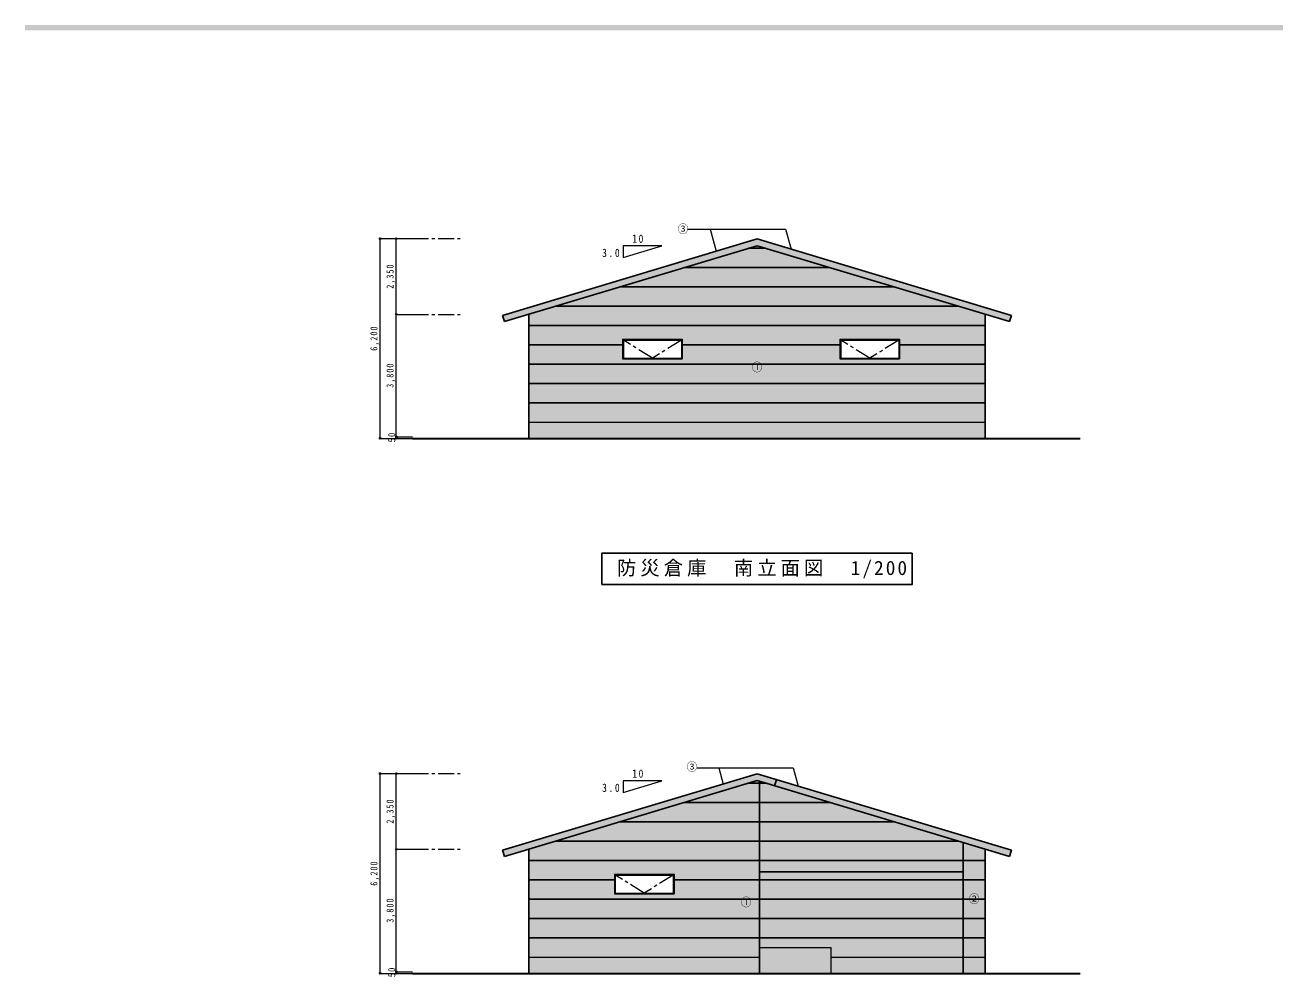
# Model space of a CAD drawing. Units: millimetres at full size. Extents: x -39183 to 40344, y -33997 to 27899.
# Drawn here: x -38230 to 581, y -2886 to 26657 of the extents above; entities that cross this region are included whole.
import ezdxf
from ezdxf.enums import TextEntityAlignment as Align

# ---------------------------------------------------------------- set-up
doc = ezdxf.new("R2010")
doc.units = ezdxf.units.MM
doc.header["$LTSCALE"] = 100
doc.header["$PDMODE"] = 32
doc.header["$PDSIZE"] = 50
doc.linetypes.add('CHAIN1', pattern=[8, 5, -1, 1, -1])
for name, color, linetype, lineweight in [('1-2_細線', 7, 'Continuous', 18), ('1-3_中線', 3, 'Continuous', 25), ('1-4_太線', 2, 'Continuous', 35), ('1-8_ﾊｯﾁﾝｸﾞ', 4, 'Continuous', 9), ('1-A_中芯線', 4, 'CHAIN1', 9), ('1-D_文字', 7, 'Continuous', 18), ('1-E_寸法', 4, 'Continuous', 9), ('4-1_寸法', 4, 'Continuous', 9)]:
    doc.layers.add(name, color=color, linetype=linetype, lineweight=lineweight)
for name, color, linetype in [('2-E_2-Eﾚｲﾔ', 254, 'Continuous'), ('3-D_文字', 134, 'Continuous'), ('4-D_文字', 7, 'Continuous'), ('F-D', 150, 'Continuous')]:
    doc.layers.add(name, color=color, linetype=linetype)
doc.styles.add('ＭＳ ゴシック', font='')
doc.styles.get('ＭＳ ゴシック').set_extended_font_data('MS Gothic')

msp = doc.modelspace()

# ---------------------------------------------------------------- linework, layer by layer
at = {"layer": '1-2_細線'}
for p in [(-15420.8, -1973), (-13201.8, -2773)]:
    msp.add_line(p, (-13201.8, -1973), dxfattribs=at)
for points in [[(-19657.6, 19801.9), (-19657.6, 19441.9), (-18457.6, 19801.9)], [(-19657.6, 3201.3), (-19657.6, 2841.3), (-18457.6, 3201.3)]]:
    msp.add_lwpolyline(points, close=True, dxfattribs=at)
at = {"layer": '1-3_中線'}
for p, q in [((-15501.8, 20016.5), (-23401.8, 17646.5)), ((-15501.8, 19807.6), (-23344.4, 17454.9)), ((-15501.8, 20016.5), (-7601.8, 17646.5)), ((-15501.8, 19807.6), (-7659.3, 17454.9)), ((-23401.8, 17646.5), (-23344.4, 17454.9)), ((-22582.8, 13827.6), (-22582.8, 17683.3)), ((-8420.8, 13827.6), (-8420.8, 17683.3)), ((-7601.8, 17646.5), (-7659.3, 17454.9)), ((-15501.8, 3415.8), (-23401.8, 1045.8)), ((-15501.8, 3207), (-23344.4, 854.3)), ((-15501.8, 3415.8), (-7601.8, 1045.8)), ((-15501.8, 3207), (-7659.3, 854.3)), ((-15420.8, -2773), (-15420.8, 3182.7)), ((-14901.8, 3235.8), (-14959.3, 3044.3)), ((-9101.8, 1287), (-9101.8, -2773)), ((-23401.8, 1045.8), (-23344.4, 854.3)), ((-22582.8, -2773), (-22582.8, 1082.7)), ((-8420.8, -2773), (-8420.8, 1082.7)), ((-7601.8, 1045.8), (-7659.3, 854.3)), ((-9101.8, 377), (-15420.8, 377))]:
    msp.add_line(p, q, dxfattribs=at)
for points in [[(-20320.1, 9296), (-20320.1, 10268.7), (-10683.5, 10268.7)], [(-20320.1, 9296), (-10683.5, 9296), (-10683.5, 10268.7)]]:
    msp.add_lwpolyline(points, dxfattribs=at)
at = {"layer": '1-4_太線'}
for p, q in [((-26201.5, 13827.6), (-5464.7, 13827.6)), ((-26201.5, -2773), (-5464.7, -2773))]:
    msp.add_line(p, q, dxfattribs=at)
at = {"layer": '1-8_ﾊｯﾁﾝｸﾞ'}
for p, q in [((-19676.8, 16907.6), (-19676.8, 16292.6)), ((-19676.8, 16907.6), (-17826.8, 16907.6)), ((-19651.8, 16877.6), (-19651.8, 16317.6)), ((-19651.8, 16877.6), (-17851.8, 16877.6)), ((-17851.8, 16877.6), (-17851.8, 16317.6)), ((-17826.8, 16907.6), (-17826.8, 16292.6)), ((-12926.8, 16907.6), (-12926.8, 16292.6)), ((-12926.8, 16907.6), (-11076.8, 16907.6)), ((-12901.8, 16877.6), (-12901.8, 16317.6)), ((-12901.8, 16877.6), (-11101.8, 16877.6)), ((-11101.8, 16877.6), (-11101.8, 16317.6)), ((-11076.8, 16907.6), (-11076.8, 16292.6)), ((-19651.8, 16317.6), (-17851.8, 16317.6)), ((-12901.8, 16317.6), (-11101.8, 16317.6)), ((-19676.8, 16292.6), (-17826.8, 16292.6)), ((-12926.8, 16292.6), (-11076.8, 16292.6)), ((-22582.8, 14327.6), (-8420.8, 14327.6)), ((-19926.8, 307), (-19926.8, -308)), ((-19926.8, 307), (-18076.8, 307)), ((-19901.8, 277), (-19901.8, -283)), ((-19901.8, 277), (-18101.8, 277)), ((-18101.8, 277), (-18101.8, -283)), ((-18076.8, 307), (-18076.8, -308)), ((-19926.8, -308), (-18076.8, -308)), ((-19901.8, -283), (-18101.8, -283)), ((-22582.8, -2273), (-15420.8, -2273)), ((-13201.8, -2273), (-8420.8, -2273))]:
    msp.add_line(p, q, dxfattribs=at)
at = {"layer": '1-8_ﾊｯﾁﾝｸﾞ', "linetype": 'CHAIN1'}
for p, q in [((-18751.8, 16317.6), (-19651.8, 16877.6)), ((-17851.8, 16877.6), (-18751.8, 16317.6)), ((-12001.8, 16317.6), (-12901.8, 16877.6)), ((-11101.8, 16877.6), (-12001.8, 16317.6)), ((-19001.8, -283), (-19901.8, 277)), ((-18101.8, 277), (-19001.8, -283))]:
    msp.add_line(p, q, dxfattribs=at)
at = {"layer": '1-A_中芯線'}
for p, q in [((-26201.5, 20027.6), (-24716.7, 20027.6)), ((-26201.5, 17677.6), (-24716.7, 17677.6)), ((-26201.5, 3427), (-24716.7, 3427)), ((-26201.5, 1077), (-24716.7, 1077))]:
    msp.add_line(p, q, dxfattribs=at)
at = {"layer": '1-E_寸法'}
for p, q in [((-27201.5, 20027.6), (-26701.5, 20027.6)), ((-27201.5, 13827.6), (-27201.5, 20027.6)), ((-26701.5, 20027.6), (-26201.5, 20027.6)), ((-26701.5, 17677.6), (-26701.5, 20027.6)), ((-26701.5, 17677.6), (-26201.5, 17677.6)), ((-26701.5, 13877.6), (-26701.5, 17677.6)), ((-27201.5, 13827.6), (-26701.5, 13827.6)), ((-26701.5, 13877.6), (-26201.5, 13877.6)), ((-26701.5, 13827.6), (-26701.5, 13877.6)), ((-26701.5, 13827.6), (-26201.5, 13827.6)), ((-27201.5, 3427), (-26701.5, 3427)), ((-27201.5, -2773), (-27201.5, 3427)), ((-26701.5, 3427), (-26201.5, 3427)), ((-26701.5, 1077), (-26701.5, 3427)), ((-26701.5, 1077), (-26201.5, 1077)), ((-26701.5, -2723), (-26701.5, 1077)), ((-27201.5, -2773), (-26701.5, -2773)), ((-26701.5, -2723), (-26201.5, -2723)), ((-26701.5, -2773), (-26701.5, -2723)), ((-26701.5, -2773), (-26201.5, -2773))]:
    msp.add_line(p, q, dxfattribs=at)
at = {"layer": '1-E_寸法', "color": 2}
for p in [(-27201.5, 20027.6), (-26701.5, 20027.6), (-26701.5, 17677.6), (-27201.5, 13827.6), (-26701.5, 13877.6), (-26701.5, 13827.6), (-27201.5, 3427), (-26701.5, 3427), (-26701.5, 1077), (-26701.5, -2723), (-27201.5, -2773), (-26701.5, -2773)]:
    msp.add_point(p, dxfattribs=at)
at = {"layer": '2-E_2-Eﾚｲﾔ', "color": 251}
for points in [[(-15501.8, 20016.5), (-23401.8, 17646.5), (-15501.8, 19807.6)], [(-23401.8, 17646.5), (-23344.4, 17454.9), (-15501.8, 19807.6)], [(-7659.3, 17454.9), (-7601.8, 17646.5), (-15501.8, 20016.5)], [(-15501.8, 20016.5), (-15501.8, 19807.6), (-7659.3, 17454.9)], [(-15501.8, 3415.8), (-23401.8, 1045.8), (-23344.4, 854.3)], [(-15501.8, 3415.8), (-23344.4, 854.3), (-15501.8, 3207)], [(-15501.8, 3415.8), (-15501.8, 3207), (-7659.3, 854.3)], [(-15501.8, 3415.8), (-7659.3, 854.3), (-7601.8, 1045.8)]]:
    msp.add_solid(points, dxfattribs=at)
at = {"layer": '2-E_2-Eﾚｲﾔ'}
for points in [[(-22582.8, 17677.6), (-8420.8, 17677.6), (-22582.8, 17683.3), (-15501.8, 19807.6)], [(-8420.8, 17677.6), (-8420.8, 17683.3), (-15501.8, 19807.6)], [(-19676.8, 17677.6), (-22582.8, 17677.6), (-19676.8, 14327.6), (-22582.8, 14327.6)], [(-19676.8, 14327.6), (-15501.8, 14327.6), (-15501.8, 17677.6)], [(-15501.8, 17677.6), (-19676.8, 17677.6), (-19676.8, 16907.6)], [(-15501.8, 17677.6), (-19676.8, 16907.6), (-17826.8, 16907.6)], [(-17826.8, 16292.6), (-19676.8, 14327.6), (-15501.8, 17677.6)], [(-15501.8, 17677.6), (-17826.8, 16907.6), (-17826.8, 16292.6)], [(-8420.8, 17677.6), (-15501.8, 17677.6), (-15501.8, 16877.6)], [(-8420.8, 17677.6), (-15501.8, 16877.6), (-12926.8, 16907.6)], [(-8420.8, 17677.6), (-12926.8, 16907.6), (-11076.8, 16907.6)], [(-11076.8, 16877.6), (-8420.8, 16877.6), (-8420.8, 17677.6)], [(-11076.8, 16907.6), (-11076.8, 16877.6), (-8420.8, 17677.6)], [(-15501.8, 16877.6), (-12926.8, 16877.6), (-12926.8, 16907.6)], [(-12926.8, 16877.6), (-15501.8, 16877.6), (-15501.8, 14327.6)], [(-15501.8, 14327.6), (-8420.8, 14327.6), (-8420.8, 16877.6)], [(-12926.8, 16292.6), (-12926.8, 16877.6), (-15501.8, 14327.6)], [(-15501.8, 14327.6), (-8420.8, 16877.6), (-11076.8, 16292.6)], [(-8420.8, 16877.6), (-11076.8, 16877.6), (-11076.8, 16292.6)], [(-17826.8, 16292.6), (-19676.8, 16292.6), (-19676.8, 14327.6)], [(-15501.8, 14327.6), (-11076.8, 16292.6), (-12926.8, 16292.6)], [(-22582.8, 1077), (-15420.8, 1077), (-15501.8, 3207), (-15420.8, 3182.7)], [(-15420.8, 3182.7), (-15420.8, 377), (-9101.8, 1287), (-9101.8, 377)], [(-19001.8, 307), (-19001.8, 1077), (-22582.8, 1077)], [(-22582.8, 1077), (-22582.8, -2273), (-19001.8, -2273)], [(-22582.8, 1077), (-19001.8, -2273), (-19926.8, -308)], [(-22582.8, 1077), (-19926.8, -308), (-19926.8, 307)], [(-22582.8, 1077), (-19926.8, 307), (-19001.8, 307)], [(-19001.8, 1077), (-19001.8, 307), (-18076.8, 307)], [(-15420.8, 1077), (-19001.8, 1077), (-18076.8, 307)], [(-15420.8, 1077), (-18076.8, 307), (-18076.8, -308)], [(-18076.8, -308), (-15420.8, -2273), (-15420.8, 1077)], [(-9101.8, 377), (-15420.8, 377), (-15420.8, -1973)], [(-9101.8, 377), (-15420.8, -1973), (-13201.8, -1973)], [(-13201.8, -2273), (-9101.8, -2273), (-9101.8, 377)], [(-9101.8, 377), (-13201.8, -1973), (-13201.8, -2273)], [(-19001.8, -2273), (-19001.8, -308), (-19926.8, -308)], [(-19001.8, -308), (-19001.8, -2273), (-15420.8, -2273)], [(-18076.8, -308), (-19001.8, -308), (-15420.8, -2273)]]:
    msp.add_solid(points, dxfattribs=at)
at = {"layer": '2-E_2-Eﾚｲﾔ', "color": 9}
for points in [[(-22582.8, 14327.6), (-22582.8, 13827.6), (-8420.8, 14327.6), (-8420.8, 13827.6)], [(-15420.8, -2273), (-22582.8, -2273), (-15420.8, -2773), (-22582.8, -2773)], [(-15420.8, -1973), (-13201.8, -1973), (-15420.8, -2773), (-13201.8, -2773)], [(-13201.8, -2273), (-13201.8, -2773), (-8420.8, -2273), (-8420.8, -2773)]]:
    msp.add_solid(points, dxfattribs=at)
at = {"layer": '2-E_2-Eﾚｲﾔ', "color": 20}
for points in [[(-9101.8, 1287), (-9101.8, 377), (-8420.8, 1082.7), (-8420.8, 377)], [(-9101.8, 377), (-8420.8, 377), (-9101.8, -2273), (-8420.8, -2273)]]:
    msp.add_solid(points, dxfattribs=at)
at = {"layer": '3-D_文字'}
for p, q in [((-15768.5, 19727.6), (-15235.9, 19727.6)), ((-17768.5, 19127.6), (-13241.2, 19127.6)), ((-19768.5, 18527.6), (-11246.6, 18527.6)), ((-21768.5, 17927.6), (-9251.9, 17927.6)), ((-22582.8, 17327.6), (-8420.8, 17327.6)), ((-22582.8, 16727.6), (-19676.8, 16727.6)), ((-17826.8, 16727.6), (-12926.8, 16727.6)), ((-11076.8, 16727.6), (-8420.8, 16727.6)), ((-22582.8, 16127.6), (-8420.8, 16127.6)), ((-22582.8, 15527.6), (-8420.8, 15527.6)), ((-22582.8, 14927.6), (-8420.8, 14927.6)), ((-15767.8, 3127), (-15235.2, 3127)), ((-17768.5, 2527), (-13235.2, 2527)), ((-19757.1, 1927), (-11235.2, 1927)), ((-21768.5, 1327), (-9235.2, 1327)), ((-22582.8, 727), (-8420.8, 727)), ((-22582.8, 127), (-19926.8, 127)), ((-18076.8, 127), (-8420.8, 127)), ((-22582.8, -473), (-8420.8, -473)), ((-22582.8, -1073), (-8420.8, -1073)), ((-22582.8, -1673), (-8420.8, -1673))]:
    msp.add_line(p, q, dxfattribs=at)
at = {"layer": '4-1_寸法'}
for p, q in [((-17657.4, 20320.4), (-14612.7, 20320.4)), ((-16954.9, 20320.4), (-16771.4, 19635.6)), ((-14612.7, 20320.4), (-14446.4, 19699.8)), ((-17358.2, 3603.1), (-14377.5, 3603.1)), ((-16684, 3603.1), (-16549.6, 3101.5)), ((-14377.5, 3603.1), (-14224.7, 3032.7))]:
    msp.add_line(p, q, dxfattribs=at)
at = {"layer": 'F-D'}
msp.add_solid([(-38230.5, 26497.1), (-38230.5, 26657.1), (39682.4, 26497.1), (39682.4, 26657.1)], dxfattribs=at)

# ---------------------------------------------------------------- texts
at = {"layer": '1-D_文字', "char_height": 256.6, "attachment_point": 7, "style": 'ＭＳ ゴシック'}
for s, insert in [('\\T1.33;\\W0.85;10', (-19376.2, 19894.9)), ('\\T1.34;\\W0.85;3.0', (-20311.9, 19455.3)), ('\\T1.33;\\W0.85;10', (-19376.2, 3294.3)), ('\\T1.34;\\W0.85;3.0', (-20311.9, 2854.7))]:
    msp.add_mtext(s, dxfattribs=dict(at, insert=insert))
at = {"layer": '1-D_文字', "color": 2, "insert": (-19851.8, 9482.4), "char_height": 439.9, "attachment_point": 7, "style": 'ＭＳ ゴシック'}
msp.add_mtext('\\T1.21;防災倉庫\u3000南立面図\u30001/200', dxfattribs=at)
at = {"layer": '1-E_寸法', "color": 7, "char_height": 219.9, "attachment_point": 7, "rotation": 90, "style": 'ＭＳ ゴシック'}
for s, insert in [('\\T1.23;\\W0.85;2,350', (-26731.5, 18472.6)), ('\\T1.23;\\W0.85;6,200', (-27231.5, 16547.6)), ('\\T1.23;\\W0.85;3,800', (-26731.5, 15397.6)), ('\\T1.23;\\W0.9;50', (-26731.5, 13705.1)), ('\\T1.23;\\W0.85;2,350', (-26731.5, 1872)), ('\\T1.23;\\W0.85;6,200', (-27231.5, -53)), ('\\T1.23;\\W0.85;3,800', (-26731.5, -1203)), ('\\T1.23;\\W0.9;50', (-26731.5, -2895.5))]:
    msp.add_mtext(s, dxfattribs=dict(at, insert=insert))
at = {"layer": '4-D_文字', "style": 'ＭＳ ゴシック', "width": 0.95}
for s, p in [('③', (-17966.9, 20122.7)), ('①', (-15666.8, 15830.5)), ('③', (-17687.8, 3428)), ('②', (-8926.3, -668)), ('①', (-16007.3, -770.1))]:
    msp.add_text(s, height=256.6, dxfattribs=at).set_placement(p, align=Align.BOTTOM_LEFT)

doc.saveas('drawing.dxf')
